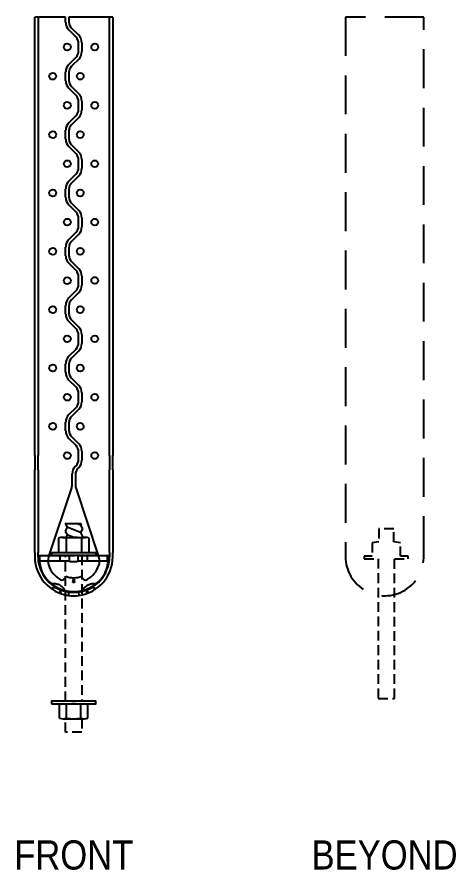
# Model space of a CAD drawing. Header units: inches. Extents: x -2661 to 42767, y -1222 to 9099.
# Drawn here: x 1304.78 to 1321.73, y 1441.24 to 1474.12 of the extents above; entities that cross this region are included whole.
import ezdxf

# ---------------------------------------------------------------- set-up
doc = ezdxf.new("R2010")
doc.units = ezdxf.units.IN
doc.header["$LTSCALE"] = 12
doc.header["$MEASUREMENT"] = 0
doc.linetypes.add('HIDDEN2', pattern=[0.1875, 0.125, -0.0625])
doc.linetypes.add('HIDDEN8', pattern=[0.04625, 0.03125, -0.015])
doc.layers.get('0').update_dxf_attribs({"linetype": 'CONTINUOUS'})
doc.layers.add('S-ANNO-NOTE', color=4, linetype='CONTINUOUS')
doc.layers.add('S-SIMPSON', color=2, linetype='CONTINUOUS')
doc.styles.add('Arial', font='arial.ttf', dxfattribs={"width": 0.85})

# ---------------------------------------------------------------- blocks, each defined once
blk = doc.blocks.new('HDU11-f')
for p, q in [((-1.507, 5.405), (-1.507, 22.312)), ((-0.313, 22.312), (-1.507, 22.312)), ((-1.375, 22.312), (-1.375, 5.405)), ((-0.313, 22.106), (-0.313, 22.312)), ((-0.188, 22.312), (-0.188, 22.132)), ((1.507, 22.312), (-0.188, 22.312)), ((1.375, 5.405), (1.375, 22.312)), ((1.507, 22.312), (1.507, 5.405)), ((0.087, 21.538), (-0.194, 21.819)), ((-0.087, 21.889), (0.194, 21.608)), ((0.188, 21.007), (0.188, 21.295)), ((0.312, 21.321), (0.312, 20.981)), ((-0.194, 20.483), (0.087, 20.764)), ((0.194, 20.694), (-0.087, 20.413)), ((-0.313, 19.856), (-0.313, 20.196)), ((-0.188, 20.17), (-0.188, 19.882)), ((0.087, 19.288), (-0.194, 19.569)), ((-0.087, 19.639), (0.194, 19.358)), ((0.188, 18.757), (0.188, 19.045)), ((0.312, 19.071), (0.312, 18.731)), ((-0.194, 18.233), (0.087, 18.514)), ((0.194, 18.444), (-0.087, 18.163)), ((-0.313, 17.606), (-0.313, 17.946)), ((-0.188, 17.92), (-0.188, 17.632)), ((0.087, 17.038), (-0.194, 17.319)), ((-0.087, 17.389), (0.194, 17.108)), ((0.188, 16.507), (0.188, 16.795)), ((0.312, 16.821), (0.312, 16.481)), ((-0.194, 15.983), (0.087, 16.264)), ((0.194, 16.194), (-0.087, 15.913)), ((-0.313, 15.356), (-0.313, 15.696)), ((-0.188, 15.67), (-0.188, 15.382)), ((-0.087, 15.139), (0.194, 14.858)), ((0.087, 14.788), (-0.194, 15.069)), ((0.188, 14.257), (0.188, 14.545)), ((0.312, 14.571), (0.312, 14.231)), ((-0.194, 13.733), (0.087, 14.014)), ((0.194, 13.944), (-0.087, 13.663)), ((-0.313, 13.106), (-0.313, 13.446)), ((-0.188, 13.42), (-0.188, 13.132)), ((-0.087, 12.889), (0.194, 12.608)), ((0.087, 12.538), (-0.194, 12.819)), ((0.188, 12.007), (0.188, 12.295)), ((0.312, 12.321), (0.312, 11.981)), ((-0.194, 11.483), (0.087, 11.764)), ((0.194, 11.694), (-0.087, 11.413)), ((-0.313, 10.856), (-0.313, 11.196)), ((-0.188, 11.17), (-0.188, 10.882)), ((0.087, 10.288), (-0.194, 10.569)), ((-0.087, 10.639), (0.194, 10.358)), ((0.188, 9.757), (0.188, 10.045)), ((0.312, 10.071), (0.312, 9.731)), ((-0.194, 9.233), (0.087, 9.514)), ((0.194, 9.444), (-0.087, 9.163)), ((-0.313, 8.606), (-0.313, 8.946)), ((-0.188, 8.92), (-0.188, 8.632)), ((0.087, 8.038), (-0.194, 8.319)), ((-0.087, 8.389), (0.194, 8.108)), ((0.188, 7.507), (0.188, 7.795)), ((0.312, 7.821), (0.312, 7.481)), ((-0.194, 6.983), (0.087, 7.264)), ((0.194, 7.194), (-0.087, 6.913)), ((-0.313, 6.356), (-0.313, 6.696)), ((-0.188, 6.67), (-0.188, 6.382)), ((0.087, 5.788), (-0.194, 6.069)), ((-0.087, 6.139), (0.194, 5.858)), ((-1.507, 5.405), (-1.507, 4.861)), ((-1.375, 4.861), (-1.375, 5.405)), ((0.188, 5.257), (0.188, 5.545)), ((0.312, 5.571), (0.312, 5.231)), ((1.375, 5.405), (1.375, 4.861)), ((1.507, 4.861), (1.507, 5.405)), ((0.056, 4.983), (0.087, 5.014)), ((0.194, 4.944), (0.163, 4.913)), ((-1.507, 1.672), (-1.507, 4.861)), ((-1.375, 4.861), (-1.375, 1.672)), ((-0.062, 4.277), (-0.062, 4.696)), ((0.062, 4.67), (0.062, 4.277)), ((1.375, 1.672), (1.375, 4.861)), ((1.507, 4.861), (1.507, 1.672)), ((-0.948, 1.556), (-0.088, 4.118)), ((0.088, 4.118), (0.948, 1.556)), ((-1.507, 1.672), (-1.507, 1.507)), ((-1.375, 1.507), (-1.375, 1.672)), ((1.375, 1.672), (1.375, 1.507)), ((1.507, 1.507), (1.507, 1.672)), ((-1.362, 1.556), (-0.172, 1.556)), ((-1.362, 1.538), (-1.362, 1.556)), ((-1.362, 1.538), (-1.362, 1.318)), ((0.172, 1.556), (1.364, 1.556)), ((1.364, 1.556), (1.364, 1.55)), ((1.364, 1.556), (1.365, 1.556)), ((1.364, 1.331), (1.364, 1.55)), ((1.365, 1.556), (1.365, 1.343)), ((1.365, 1.556), (1.365, 1.556)), ((1.365, 1.344), (1.365, 1.556)), ((-0.2, 0.013), (-0.182, 0.144)), ((0.182, 0.144), (0.2, 0.013))]:
    blk.add_line(p, q)
at = {"ltscale": 1.151253}
blk.add_line((-0.172, 1.328), (-1.362, 1.328), dxfattribs=at)
at = {"ltscale": 0.436076}
for p, q in [((-1.305, 1.328), (-1.305, 1.556)), ((-0.531, 1.328), (-0.531, 1.556)), ((0.531, 1.328), (0.531, 1.556)), ((1.305, 1.328), (1.305, 1.556)), ((1.365, 1.328), (1.365, 1.556)), ((-1.195, 0.856), (-1.195, 0.852)), ((1.195, 0.856), (1.195, 0.852))]:
    blk.add_line(p, q, dxfattribs=at)
at = {"ltscale": 0.127734}
for p, q in [((-0.97, 1.493), (-0.948, 1.556)), ((0.948, 1.556), (0.97, 1.493))]:
    blk.add_line(p, q, dxfattribs=at)
at = {"ltscale": 0.241623}
for p, q in [((-0.172, 1.556), (-0.172, 1.43)), ((0.172, 1.43), (0.172, 1.556))]:
    blk.add_line(p, q, dxfattribs=at)
at = {"ltscale": 0.194352}
for p, q in [((-0.172, 1.43), (-0.172, 1.328)), ((0.172, 1.328), (0.172, 1.43))]:
    blk.add_line(p, q, dxfattribs=at)
at = {"ltscale": 1.153278}
blk.add_line((1.364, 1.328), (0.172, 1.328), dxfattribs=at)
at = {"ltscale": 0.013753}
blk.add_line((1.364, 1.324), (1.364, 1.331), dxfattribs=at)
at = {"ltscale": 0.002715}
blk.add_line((1.365, 1.328), (1.364, 1.328), dxfattribs=at)
at = {"ltscale": 0.03158}
blk.add_line((1.365, 1.328), (1.365, 1.344), dxfattribs=at)
at = {"ltscale": 0.029773}
blk.add_line((1.365, 1.343), (1.365, 1.328), dxfattribs=at)
at = {"ltscale": 0.039905}
blk.add_line((1.365, 1.328), (1.365, 1.328), dxfattribs=at)
at = {"ltscale": 0.191817}
for p, q in [((-1.277, 1.071), (-1.277, 1.073)), ((1.277, 1.073), (1.277, 1.071))]:
    blk.add_line(p, q, dxfattribs=at)
at = {"ltscale": 0.244158}
for p, q in [((-1.277, 1.069), (-1.277, 1.071)), ((1.277, 1.071), (1.277, 1.069))]:
    blk.add_line(p, q, dxfattribs=at)
at = {"ltscale": 0.149947}
for p, q in [((-0.311, 0.756), (-0.341, 0.684)), ((0.341, 0.684), (0.311, 0.756))]:
    blk.add_line(p, q, dxfattribs=at)
at = {"ltscale": 0.361801}
for p, q in [((-0.031, 0.507), (-0.001, 0.695)), ((0, 0.695), (0.031, 0.507))]:
    blk.add_line(p, q, dxfattribs=at)
at = {"ltscale": 0.118944}
blk.add_line((0.031, 0.507), (-0.031, 0.507), dxfattribs=at)
at = {"ltscale": 0.25151}
for p, q in [((-0.506, 0.228), (-0.554, 0.106)), ((0.506, 0.228), (0.554, 0.106))]:
    blk.add_line(p, q, dxfattribs=at)
for centre in [(-0.25, 21.156), (0.812, 21.156), (-0.813, 20.031), (0.25, 20.031), (-0.25, 18.906), (0.812, 18.906), (-0.813, 17.781), (0.25, 17.781), (-0.25, 16.656), (0.812, 16.656), (-0.813, 15.531), (0.25, 15.531), (-0.25, 14.406), (0.812, 14.406), (-0.813, 13.281), (0.25, 13.281), (-0.25, 12.151), (0.812, 12.156), (-0.813, 11.031), (0.25, 11.031), (-0.25, 9.906), (0.812, 9.906), (-0.813, 8.781), (0.25, 8.781), (-0.25, 7.656), (0.812, 7.656), (-0.813, 6.531), (0.25, 6.531), (-0.25, 5.406), (0.812, 5.406)]:
    blk.add_circle(centre, 0.132)
for centre, radius, start, end in [((0.094, 22.106), 0.406, 180, 225), ((0.156, 22.132), 0.344, 180, 225), ((-0.156, 21.295), 0.344, 0, 45), ((-0.094, 21.321), 0.406, 0, 45), ((-0.156, 21.007), 0.344, 315, 0), ((-0.094, 20.981), 0.406, 315, 0), ((0.094, 20.196), 0.406, 135, 180), ((0.156, 20.17), 0.344, 135, 180), ((0.094, 19.856), 0.406, 180, 225), ((0.156, 19.882), 0.344, 180, 225), ((-0.156, 19.045), 0.344, 0, 45), ((-0.094, 19.071), 0.406, 0, 45), ((-0.156, 18.757), 0.344, 315, 0), ((-0.094, 18.731), 0.406, 315, 0), ((0.094, 17.946), 0.406, 135, 180), ((0.156, 17.92), 0.344, 135, 180), ((0.094, 17.606), 0.406, 180, 225), ((0.156, 17.632), 0.344, 180, 225), ((-0.094, 16.821), 0.406, 0, 45), ((-0.156, 16.795), 0.344, 0, 45), ((-0.156, 16.507), 0.344, 315, 0), ((-0.094, 16.481), 0.406, 315, 0), ((0.094, 15.696), 0.406, 135, 180), ((0.156, 15.67), 0.344, 135, 180), ((0.094, 15.356), 0.406, 180, 225), ((0.156, 15.382), 0.344, 180, 225), ((-0.094, 14.571), 0.406, 0, 45), ((-0.156, 14.545), 0.344, 0, 45), ((-0.156, 14.257), 0.344, 315, 0), ((-0.094, 14.231), 0.406, 315, 0), ((0.094, 13.446), 0.406, 135, 180), ((0.156, 13.42), 0.344, 135, 180), ((0.094, 13.106), 0.406, 180, 225), ((0.156, 13.132), 0.344, 180, 225), ((-0.156, 12.295), 0.344, 0, 45), ((-0.094, 12.321), 0.406, 0, 45), ((-0.156, 12.007), 0.344, 315, 0), ((-0.094, 11.981), 0.406, 315, 0), ((0.094, 11.196), 0.406, 135, 180), ((0.156, 11.17), 0.344, 135, 180), ((0.094, 10.856), 0.406, 180, 225), ((0.156, 10.882), 0.344, 180, 225), ((-0.156, 10.045), 0.344, 0, 45), ((-0.094, 10.071), 0.406, 0, 45), ((-0.156, 9.757), 0.344, 315, 0), ((-0.094, 9.731), 0.406, 315, 0), ((0.094, 8.946), 0.406, 135, 180), ((0.156, 8.92), 0.344, 135, 180), ((0.094, 8.606), 0.406, 180, 225), ((0.156, 8.632), 0.344, 180, 225), ((-0.156, 7.795), 0.344, 0, 45), ((-0.094, 7.821), 0.406, 0, 45), ((-0.156, 7.507), 0.344, 315, 0), ((-0.094, 7.481), 0.406, 315, 0), ((0.094, 6.696), 0.406, 135, 180), ((0.156, 6.67), 0.344, 135, 180), ((0.094, 6.356), 0.406, 180, 225), ((0.156, 6.382), 0.344, 180, 225), ((-0.156, 5.545), 0.344, 0, 45), ((-0.094, 5.571), 0.406, 0, 45), ((0.344, 4.696), 0.406, 135, 180), ((-0.156, 5.257), 0.344, 315, 0), ((-0.094, 5.231), 0.406, 315, 0), ((0.406, 4.67), 0.344, 135, 180), ((-0.562, 4.277), 0.5, 341.4469, 0), ((0.562, 4.277), 0.5, 180, 198.5531), ((0, 1.507), 1.507, 180.2699, 262.3866), ((0, 1.507), 1.375, 180.2959, 262.3866), ((0, 1.507), 1.375, 277.6134, 359.7041), ((0, 1.507), 1.507, 277.6134, 359.7301), ((0, 1.507), 1.507, 262.3866, 277.6134), ((0, 1.507), 1.375, 262.3866, 277.6134)]:
    blk.add_arc(centre, radius, start, end)
at = {"ltscale": 0.628693}
for centre, start, end in [((-0.496, 1.334), 161.4469, 199.2767), ((0.496, 1.334), 340.7233, 18.5531)]:
    blk.add_arc(centre, 0.5, start, end, dxfattribs=at)
at = {"ltscale": 1.160899}
for start, end in [(199.2767, 239.5164), (300.4836, 340.7233)]:
    blk.add_arc((0, 1.507), 1.025, start, end, dxfattribs=at)
at = {"ltscale": 0.407061}
for centre, start, end in [((-0.457, 0.732), 239.5164, 337.5), ((0.457, 0.732), 202.5, 300.4836)]:
    blk.add_arc(centre, 0.125, start, end, dxfattribs=at)
at = {"ltscale": 0.606675}
for start, end in [(247.5, 269.9647), (270.0353, 292.5)]:
    blk.add_arc((0, 1.507), 0.812, start, end, dxfattribs=at)
at = {"ltscale": 0.443405}
for centre, major_axis, start_param, end_param in [((0.577, 1.651), (-1.942, 0), 0.302192, 0.422066), ((-0.577, 1.651), (1.942, 0), 5.861119, 5.980993)]:
    blk.add_ellipse(centre, major_axis=major_axis, ratio=0.999848, start_param=start_param, end_param=end_param, dxfattribs=at)
for centre, major_axis, start_param, end_param in [((0.577, 1.647), (-1.942, 0), 0.302192, 0.422066), ((-0.577, 1.647), (1.942, 0), 5.861119, 5.980993), ((0, 1.532), (-1.375, 0), 0.517658, 0.889079), ((0, 1.532), (-1.375, 0), 2.252513, 2.623935), ((0, 1.532), (-1.375, 0), 1.3139, 1.827692)]:
    blk.add_ellipse(centre, major_axis=major_axis, ratio=0.999848, start_param=start_param, end_param=end_param)
at = {"ltscale": 1.07779}
blk.add_ellipse((0, 1.536), major_axis=(1.375, 0), ratio=0.999848, start_param=3.659251, end_param=5.765527, dxfattribs=at)
at = {"ltscale": 0.941991}
for start_param, end_param in [(0.889079, 1.3139), (1.827692, 2.252513)]:
    blk.add_ellipse((0, 1.532), major_axis=(-1.375, 0), ratio=0.999848, start_param=start_param, end_param=end_param, dxfattribs=at)
for points in [[(-1.507, 1.5), (-1.507, 1.502), (-1.507, 1.505), (-1.507, 1.507)], [(-1.375, 1.507), (-1.375, 1.505), (-1.375, 1.502), (-1.375, 1.5)], [(1.375, 1.5), (1.375, 1.502), (1.375, 1.505), (1.375, 1.507)], [(1.507, 1.507), (1.507, 1.505), (1.507, 1.502), (1.507, 1.5)]]:
    blk.add_open_spline(points, degree=3)
for points, knots in [([(-1.362, 1.538), (-1.359, 1.525), (-1.356, 1.505), (-1.347, 1.445), (-1.34, 1.401), (-1.325, 1.309), (-1.317, 1.264), (-1.303, 1.192), (-1.298, 1.168), (-1.288, 1.119), (-1.283, 1.094), (-1.277, 1.069)], [0.342459, 0.342459, 0.342459, 0.342459, 0.706844, 0.706844, 1.181392, 1.181392, 1.567205, 1.567205, 1.759947, 1.759947, 1.952833, 1.952833, 1.952833, 1.952833]), ([(-1.279, 1.077), (-1.282, 1.085), (-1.285, 1.092), (-1.302, 1.132), (-1.314, 1.165), (-1.333, 1.225), (-1.341, 1.25), (-1.353, 1.289), (-1.357, 1.303), (-1.361, 1.315), (-1.361, 1.316), (-1.362, 1.318)], [0.012084, 0.012084, 0.012084, 0.012084, 0.0704258, 0.0704258, 0.3467638, 0.3467638, 0.6058368, 0.6058368, 0.8260425, 0.8260425, 0.865067, 0.865067, 0.865067, 0.865067]), ([(0.172, 1.556), (0.147, 1.556), (0.091, 1.555), (-0.018, 1.555), (-0.052, 1.555), (-0.126, 1.556), (-0.156, 1.556), (-0.172, 1.556)], [0, 0, 0, 0, 0.2057602, 0.2057602, 0.2995167, 0.2995167, 0.4136935, 0.4136935, 0.4136935, 0.4136935]), ([(1.277, 1.069), (1.285, 1.101), (1.291, 1.132), (1.31, 1.226), (1.321, 1.285), (1.339, 1.391), (1.346, 1.436), (1.356, 1.499), (1.359, 1.52), (1.362, 1.541), (1.363, 1.546), (1.364, 1.55)], [0, 0, 0, 0, 0.247492, 0.247492, 0.736755, 0.736755, 1.217633, 1.217633, 1.587085, 1.587085, 1.755649, 1.755649, 1.755649, 1.755649]), ([(1.362, 1.319), (1.36, 1.313), (1.357, 1.302), (1.348, 1.271), (1.341, 1.249), (1.326, 1.201), (1.318, 1.177), (1.304, 1.139), (1.299, 1.126), (1.289, 1.101), (1.284, 1.089), (1.279, 1.077)], [0.1642936, 0.1642936, 0.1642936, 0.1642936, 0.3623244, 0.3623244, 0.6104662, 0.6104662, 0.8239713, 0.8239713, 0.932067, 0.932067, 1.0293562, 1.0293562, 1.0293562, 1.0293562]), ([(-0.889, 0.458), (-0.847, 0.471), (-0.802, 0.479), (-0.715, 0.478), (-0.671, 0.47), (-0.62, 0.448), (-0.61, 0.443), (-0.6, 0.438)], [0, 0, 0, 0, 0.3350741, 0.3350741, 0.6649467, 0.6649467, 0.7527002, 0.7527002, 0.7527002, 0.7527002]), ([(-0.524, 0.398), (-0.524, 0.399), (-0.531, 0.402), (-0.543, 0.408), (-0.557, 0.415), (-0.577, 0.425), (-0.588, 0.431), (-0.596, 0.435), (-0.599, 0.437), (-0.6, 0.438)], [-1.570796, -1.570796, -1.570796, -1.570796, -0.524197, -0.524197, -0.524197, 0.764255, 0.764255, 0.764255, 1.570796, 1.570796, 1.570796, 1.570796]), ([(-0.524, 0.398), (-0.514, 0.394), (-0.504, 0.388), (-0.485, 0.377), (-0.476, 0.371), (-0.433, 0.338), (-0.403, 0.303), (-0.363, 0.237), (-0.35, 0.206), (-0.34, 0.175)], [0, 0, 0, 0, 0.0834022, 0.0834022, 0.1658649, 0.1658649, 0.5018299, 0.5018299, 0.7536615, 0.7536615, 0.7536615, 0.7536615]), ([(0.34, 0.175), (0.353, 0.217), (0.373, 0.257), (0.424, 0.328), (0.456, 0.359), (0.503, 0.388), (0.513, 0.393), (0.524, 0.398)], [0, 0, 0, 0, 0.3350741, 0.3350741, 0.6649467, 0.6649467, 0.7527002, 0.7527002, 0.7527002, 0.7527002]), ([(0.6, 0.438), (0.599, 0.438), (0.592, 0.434), (0.581, 0.427), (0.567, 0.42), (0.547, 0.41), (0.535, 0.404), (0.528, 0.4), (0.524, 0.399), (0.524, 0.398)], [-1.570796, -1.570796, -1.570796, -1.570796, -0.524197, -0.524197, -0.524197, 0.764255, 0.764255, 0.764255, 1.570796, 1.570796, 1.570796, 1.570796]), ([(0.6, 0.438), (0.609, 0.443), (0.619, 0.448), (0.639, 0.456), (0.649, 0.46), (0.702, 0.476), (0.747, 0.48), (0.824, 0.475), (0.857, 0.468), (0.889, 0.458)], [0, 0, 0, 0, 0.0834022, 0.0834022, 0.1658649, 0.1658649, 0.5018299, 0.5018299, 0.7536615, 0.7536615, 0.7536615, 0.7536615])]:
    blk.add_open_spline(points, degree=3, knots=knots)
at = {"ltscale": 0.838968}
blk.add_open_spline([(-0.172, 1.328), (-0.157, 1.328), (-0.129, 1.327), (-0.046, 1.327), (0.001, 1.327), (0.106, 1.327), (0.15, 1.328), (0.172, 1.328)], degree=3, knots=[0, 0, 0, 0, 0.1160761, 0.1160761, 0.2628407, 0.2628407, 0.4475711, 0.4475711, 0.4475711, 0.4475711], dxfattribs=at)
at = {"ltscale": 0.044691}
blk.add_open_spline([(1.364, 1.324), (1.364, 1.324), (1.363, 1.323), (1.363, 1.322), (1.363, 1.321), (1.362, 1.319)], degree=3, knots=[0.10448254, 0.10448254, 0.10448254, 0.10448254, 0.1200501, 0.1200501, 0.1642936, 0.1642936, 0.1642936, 0.1642936], dxfattribs=at)
at = {"ltscale": 0.00896}
for points in [[(-1.277, 1.073), (-1.278, 1.075), (-1.279, 1.076), (-1.279, 1.077)], [(1.279, 1.077), (1.279, 1.076), (1.278, 1.075), (1.277, 1.073)]]:
    blk.add_open_spline(points, degree=3, dxfattribs=at)
at = {"ltscale": 0.481888}
for points in [[(-0.862, 0.271), (-0.847, 0.285), (-0.83, 0.296), (-0.793, 0.313), (-0.772, 0.319), (-0.728, 0.326), (-0.705, 0.325), (-0.672, 0.319), (-0.663, 0.317), (-0.644, 0.31), (-0.635, 0.306), (-0.626, 0.302)], [(0.507, 0.088), (0.505, 0.108), (0.506, 0.129), (0.513, 0.169), (0.52, 0.189), (0.54, 0.229), (0.554, 0.248), (0.578, 0.271), (0.586, 0.277), (0.602, 0.288), (0.61, 0.294), (0.619, 0.298)]]:
    blk.add_open_spline(points, degree=3, knots=[0, 0, 0, 0, 0.1535117, 0.1535117, 0.3144039, 0.3144039, 0.4898945, 0.4898945, 0.5644686, 0.5644686, 0.6406778, 0.6406778, 0.6406778, 0.6406778], dxfattribs=at)
at = {"ltscale": 0.022428}
for points in [[(-0.626, 0.302), (-0.626, 0.302), (-0.625, 0.301), (-0.625, 0.301), (-0.622, 0.3), (-0.619, 0.298), (-0.619, 0.298)], [(0.619, 0.298), (0.619, 0.298), (0.62, 0.299), (0.621, 0.299), (0.623, 0.3), (0.626, 0.302), (0.626, 0.302)]]:
    blk.add_open_spline(points, degree=3, knots=[-1.570796, -1.570796, -1.570796, -1.570796, -0.608814, -0.608814, -0.608814, 1.570796, 1.570796, 1.570796, 1.570796], dxfattribs=at)
at = {"ltscale": 0.48189}
for points in [[(-0.619, 0.298), (-0.608, 0.293), (-0.598, 0.286), (-0.579, 0.272), (-0.571, 0.264), (-0.547, 0.238), (-0.534, 0.219), (-0.516, 0.179), (-0.51, 0.158), (-0.505, 0.121), (-0.505, 0.104), (-0.507, 0.088)], [(0.626, 0.302), (0.637, 0.307), (0.648, 0.312), (0.671, 0.319), (0.682, 0.321), (0.716, 0.326), (0.74, 0.325), (0.783, 0.316), (0.803, 0.309), (0.836, 0.292), (0.85, 0.282), (0.862, 0.271)]]:
    blk.add_open_spline(points, degree=3, knots=[0, 0, 0, 0, 0.0919242, 0.0919242, 0.1810435, 0.1810435, 0.3550537, 0.3550537, 0.5151227, 0.5151227, 0.6408748, 0.6408748, 0.6408748, 0.6408748], dxfattribs=at)
blk = doc.blocks.new('NUT-LG-THREADS-new')
for p, q in [((-0.536, 1.802), (0.465, 1.802)), ((-0.536, 1.802), (-0.399, 1.568)), ((0.409, 1.705), (0.172, 1.802)), ((0.465, 1.802), (0.409, 1.705)), ((0.409, 1.705), (0.546, 1.471)), ((-0.399, 1.568), (-0.536, 1.334)), ((-0.536, 1.334), (-0.472, 1.221)), ((-0.399, 1.1), (-0.493, 0.939)), ((-0.472, 1.221), (-0.399, 1.1)), ((0.409, 1.237), (-0.399, 1.568)), ((-0.006, 0.939), (-0.399, 1.1)), ((0.546, 1.471), (0.409, 1.237)), ((0.409, 1.237), (0.546, 1.003)), ((-0.939, 0.89), (-0.939, 0)), ((-0.704, 0.939), (0.704, 0.939)), ((-0.469, 0.89), (-0.469, 0)), ((0.469, 0.89), (0.469, 0)), ((0.546, 1.003), (0.508, 0.939)), ((0.939, 0.89), (0.939, 0)), ((-0.939, 0), (0.939, 0))]:
    blk.add_line(p, q)
for centre, radius, start, end in [((-0.704, 0.342), 0.597, 66.8491, 113.1509), ((0, -1.377), 2.315, 78.3052, 101.6948), ((0.704, 0.342), 0.597, 66.8491, 113.1509)]:
    blk.add_arc(centre, radius, start, end)
blk = doc.blocks.new('NUT-w-WASHER-LG-new')
blk.add_lwpolyline([(-1.365, 0.172), (1.365, 0.172), (1.365, 0), (-1.365, 0)], close=True)
blk.add_blockref('NUT-LG-THREADS-new', (0, 0.172))

msp = doc.modelspace()

# ---------------------------------------------------------------- linework, layer by layer
at = {"layer": 'S-SIMPSON'}
for p, q in [((1306.42298, 1447.0958), (1306.42298, 1447.61467)), ((1306.69642, 1447.0958), (1306.69642, 1447.61467)), ((1307.24329, 1447.0958), (1307.24329, 1447.61467)), ((1307.51673, 1447.0958), (1307.51673, 1447.61467)), ((1306.5597, 1447.06779), (1307.38001, 1447.06779))]:
    msp.add_line(p, q, dxfattribs=at)
at = {"layer": 'S-SIMPSON', "color": 1, "linetype": 'HIDDEN2'}
msp.add_lwpolyline([(1317.46679, 1474.12398), (1317.46679, 1453.32177, 1.01961562), (1320.48679, 1453.38044), (1320.48679, 1474.12398)], format="xyb", close=True, dxfattribs=at)
at = {"layer": 'S-SIMPSON', "color": 1, "linetype": 'HIDDEN8'}
msp.add_lwpolyline([(1319.35143, 1447.85559), (1319.35143, 1453.23232), (1319.88914, 1453.23232), (1319.88914, 1453.33982), (1319.58291, 1453.33982), (1319.58291, 1453.85869), (1319.33219, 1453.88669), (1319.33219, 1454.38999), (1318.7485, 1454.38999), (1318.7485, 1453.88669), (1318.48916, 1453.85869), (1318.48916, 1453.33982), (1318.18293, 1453.33982), (1318.18293, 1453.23232), (1318.72064, 1453.23232), (1318.72064, 1447.85559)], close=True, dxfattribs=at)
at = {"layer": 'S-SIMPSON', "linetype": 'HIDDEN8'}
for points in [[(1306.65446, 1447.75017), (1306.65446, 1453.3664), (1307.28525, 1453.3664), (1307.28525, 1447.75017)], [(1307.28525, 1447.06779), (1307.28525, 1446.55242), (1306.65446, 1446.55242), (1306.65446, 1447.06779)]]:
    msp.add_lwpolyline(points, dxfattribs=at)
at = {"layer": 'S-SIMPSON'}
msp.add_lwpolyline([(1306.11675, 1447.64267), (1307.82296, 1447.64267), (1307.82296, 1447.75017), (1306.11675, 1447.75017)], close=True, dxfattribs=at)
for centre, radius, start, end in [((1306.5597, 1447.29492), 0.34775, 66.84912, 113.15088), ((1306.96985, 1446.29368), 1.34899, 78.30523, 101.69477), ((1307.38001, 1447.29492), 0.34775, 66.84912, 113.15088), ((1306.5597, 1447.41554), 0.34775, 246.84912, 293.15088), ((1306.96985, 1448.41678), 1.34899, 258.30523, 281.69477), ((1307.38001, 1447.41554), 0.34775, 246.84912, 293.15088)]:
    msp.add_arc(centre, radius, start, end, dxfattribs=at)

# ---------------------------------------------------------------- block references
msp.add_blockref('HDU11-f', (1306.97389, 1451.81148), dxfattribs=at)
at = {"layer": 'S-SIMPSON', "xscale": 0.625, "yscale": 0.625, "zscale": 0.625}
msp.add_blockref('NUT-w-WASHER-LG-new', (1306.97389, 1453.3664), dxfattribs=at)

# ---------------------------------------------------------------- texts
at = {"layer": 'S-ANNO-NOTE', "color": 191, "char_height": 1.125, "attachment_point": 5, "style": 'Arial'}
for s, insert in [('FRONT', (1306.97389, 1441.81148)), ('BEYOND', (1318.97389, 1441.81148))]:
    msp.add_mtext(s, dxfattribs=dict(at, insert=insert))

doc.saveas('drawing.dxf')
